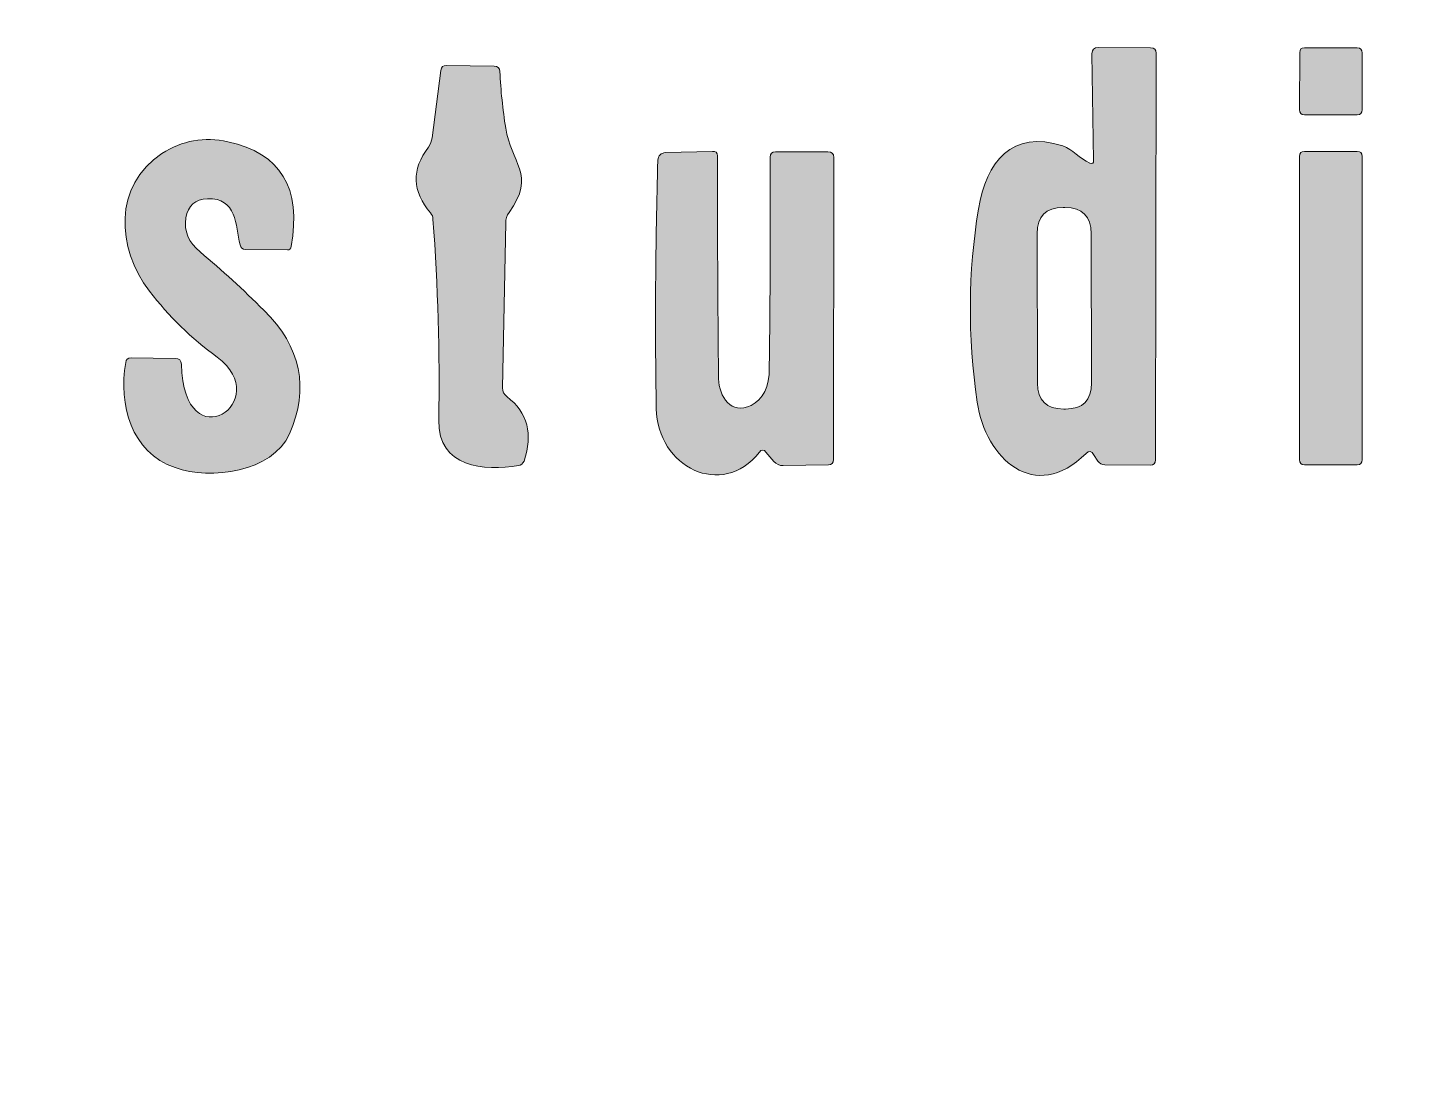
# Model space of a CAD drawing. Header units: millimetres. Extents: x 6 to 133, y 303 to 393.
# Drawn here: x 101.807 to 105.485, y 313.787 to 316.559 of the extents above; entities that cross this region are included whole.
import ezdxf

# ---------------------------------------------------------------- set-up
doc = ezdxf.new("R2010")
doc.units = ezdxf.units.MM
doc.header["$MEASUREMENT"] = 0

# ---------------------------------------------------------------- blocks, each defined once
blk = doc.blocks.new('block 2')
at = {"color": 188, "lineweight": 35, "true_color": 0x161224}
blk.add_open_spline([(21.4184, 393.1407), (21.4184, 393.1407), (6.4183, 303.1407), (6.4183, 303.1407), (6.4183, 303.1407), (118.7994, 303.1407), (118.7994, 303.1407), (118.7994, 303.1407), (133.0232, 388.4831), (133.0232, 388.4831), (133.3864, 390.6622), (131.9143, 392.7231), (129.7352, 393.0863), (129.5179, 393.1225), (129.298, 393.1407), (129.0776, 393.1407), (129.0776, 393.1407), (21.4184, 393.1407), (21.4184, 393.1407)], degree=3, knots=[0, 0, 0, 0, 1, 1, 1, 2, 2, 2, 3, 3, 3, 4, 4, 4, 5, 5, 5, 6, 6, 6, 6], dxfattribs=at)
blk = doc.blocks.new('block 137')
at = {"true_color": 0x161225}
h = blk.add_hatch(color=188, dxfattribs=at)
h.dxf.hatch_style = 2
edge = h.paths.add_edge_path()
edge.add_spline(control_points=[(94.8489, 321.2384), (94.4416, 321.0153), (93.0276, 320.1895), (93.1519, 319.6401), (93.163, 319.5902), (93.1963, 319.5424), (93.2185, 319.4958), (93.2274, 319.4781), (93.2218, 319.4692), (93.2018, 319.4681), (92.8411, 319.4492), (92.4715, 319.6679), (92.426, 320.0508), (92.4071, 320.2062), (92.4482, 320.3416), (92.5503, 320.457), (93.4249, 321.4481), (94.7268, 322.0708), (95.9477, 322.507), (96.839, 322.8266), (97.7569, 323.0419), (98.6981, 323.1529), (99.2386, 323.2173), (99.7825, 323.2251), (100.3241, 323.1751), (100.9057, 323.1207), (101.5572, 322.9476), (101.9934, 322.5758), (103.0911, 321.639), (102.3375, 320.0608), (101.6782, 319.1362), (101.0555, 318.2649), (100.3108, 317.5124), (99.4428, 316.8776), (99.0277, 316.5746), (98.586, 316.3182), (98.1165, 316.1106), (97.6326, 315.8964), (97.0332, 315.8986), (96.5282, 316.0307), (96.3584, 316.0751), (96.2718, 316.1217), (96.2563, 316.3015), (96.2474, 316.4025), (96.2907, 316.4525), (96.3862, 316.4514), (96.4172, 316.4514), (96.4428, 316.4358), (96.4616, 316.4037), (96.5127, 316.3215), (96.5693, 316.2538), (96.6303, 316.2017), (96.7413, 316.1073), (96.8845, 316.1417), (97.0132, 316.1806), (97.5471, 316.3382), (97.9822, 316.619), (98.4128, 316.9619), (99.3729, 317.7244), (100.222, 318.5957), (100.959, 319.5757), (101.3763, 320.1307), (101.7903, 320.8155), (101.9235, 321.5003), (102.0234, 322.0175), (101.8114, 322.4859), (101.3319, 322.7023), (101.1199, 322.7978), (100.9057, 322.8577), (100.687, 322.881), (99.9334, 322.9609), (99.1665, 322.8322), (98.4139, 322.6424), (97.1764, 322.3294), (95.9877, 321.8621), (94.8489, 321.2384)], knot_values=[0, 0, 0, 0, 1, 1, 1, 2, 2, 2, 3, 3, 3, 4, 4, 4, 5, 5, 5, 6, 6, 6, 7, 7, 7, 8, 8, 8, 9, 9, 9, 10, 10, 10, 11, 11, 11, 12, 12, 12, 13, 13, 13, 14, 14, 14, 15, 15, 15, 16, 16, 16, 17, 17, 17, 18, 18, 18, 19, 19, 19, 20, 20, 20, 21, 21, 21, 22, 22, 22, 23, 23, 23, 24, 24, 24, 25, 25, 25, 25], degree=3, periodic=1)
at = {"lineweight": 0}
blk.add_open_spline([(94.8489, 321.2384), (94.4416, 321.0153), (93.0276, 320.1895), (93.1519, 319.6401), (93.163, 319.5902), (93.1963, 319.5424), (93.2185, 319.4958), (93.2274, 319.4781), (93.2218, 319.4692), (93.2018, 319.4681), (92.8411, 319.4492), (92.4715, 319.6679), (92.426, 320.0508), (92.4071, 320.2062), (92.4482, 320.3416), (92.5503, 320.457), (93.4249, 321.4481), (94.7268, 322.0708), (95.9477, 322.507), (96.839, 322.8266), (97.7569, 323.0419), (98.6981, 323.1529), (99.2386, 323.2173), (99.7825, 323.2251), (100.3241, 323.1751), (100.9057, 323.1207), (101.5572, 322.9476), (101.9934, 322.5758), (103.0911, 321.639), (102.3375, 320.0608), (101.6782, 319.1362), (101.0555, 318.2649), (100.3108, 317.5124), (99.4428, 316.8776), (99.0277, 316.5746), (98.586, 316.3182), (98.1165, 316.1106), (97.6326, 315.8964), (97.0332, 315.8986), (96.5282, 316.0307), (96.3584, 316.0751), (96.2718, 316.1217), (96.2563, 316.3015), (96.2474, 316.4025), (96.2907, 316.4525), (96.3862, 316.4514), (96.4172, 316.4514), (96.4428, 316.4358), (96.4616, 316.4037), (96.5127, 316.3215), (96.5693, 316.2538), (96.6303, 316.2017), (96.7413, 316.1073), (96.8845, 316.1417), (97.0132, 316.1806), (97.5471, 316.3382), (97.9822, 316.619), (98.4128, 316.9619), (99.3729, 317.7244), (100.222, 318.5957), (100.959, 319.5757), (101.3763, 320.1307), (101.7903, 320.8155), (101.9235, 321.5003), (102.0234, 322.0175), (101.8114, 322.4859), (101.3319, 322.7023), (101.1199, 322.7978), (100.9057, 322.8577), (100.687, 322.881), (99.9334, 322.9609), (99.1665, 322.8322), (98.4139, 322.6424), (97.1764, 322.3294), (95.9877, 321.8621), (94.8489, 321.2384)], degree=3, knots=[0, 0, 0, 0, 1, 1, 1, 2, 2, 2, 3, 3, 3, 4, 4, 4, 5, 5, 5, 6, 6, 6, 7, 7, 7, 8, 8, 8, 9, 9, 9, 10, 10, 10, 11, 11, 11, 12, 12, 12, 13, 13, 13, 14, 14, 14, 15, 15, 15, 16, 16, 16, 17, 17, 17, 18, 18, 18, 19, 19, 19, 20, 20, 20, 21, 21, 21, 22, 22, 22, 23, 23, 23, 24, 24, 24, 25, 25, 25, 25], dxfattribs=at)
blk = doc.blocks.new('block 136')
blk.add_blockref('block 137', (0, 0))

msp = doc.modelspace()

# ---------------------------------------------------------------- hatches: boundary and pattern name
at = {"true_color": 0x161225}
h = msp.add_hatch(color=188, dxfattribs=at)
h.dxf.hatch_style = 2
edge = h.paths.add_edge_path()
edge.add_spline(control_points=[(104.6527, 316.2039), (104.6527, 316.2039), (104.6483, 316.4891), (104.6483, 316.4891), (104.6483, 316.5002), (104.6538, 316.5058), (104.6649, 316.5058), (104.6649, 316.5058), (104.8048, 316.5047), (104.8048, 316.5047), (104.8148, 316.5047), (104.8192, 316.5002), (104.8192, 316.4902), (104.8192, 316.4902), (104.8181, 315.4047), (104.8181, 315.4047), (104.8181, 315.3948), (104.8137, 315.3903), (104.8037, 315.3903), (104.8037, 315.3903), (104.6827, 315.3914), (104.6827, 315.3914), (104.6749, 315.3914), (104.6683, 315.3948), (104.6638, 315.4014), (104.6638, 315.4014), (104.6527, 315.4192), (104.6527, 315.4192), (104.6472, 315.4281), (104.6405, 315.4292), (104.6327, 315.4214), (104.4951, 315.2871), (104.3641, 315.407), (104.3419, 315.559), (104.3164, 315.7355), (104.3175, 315.9064), (104.3453, 316.074), (104.3664, 316.2005), (104.4341, 316.2871), (104.5706, 316.2427), (104.5961, 316.2338), (104.615, 316.2094), (104.6427, 316.1972), (104.6494, 316.1939), (104.6527, 316.1961), (104.6527, 316.2039)], knot_values=[0, 0, 0, 0, 1, 1, 1, 2, 2, 2, 3, 3, 3, 4, 4, 4, 5, 5, 5, 6, 6, 6, 7, 7, 7, 8, 8, 8, 9, 9, 9, 10, 10, 10, 11, 11, 11, 12, 12, 12, 13, 13, 13, 14, 14, 14, 15, 15, 15, 15], degree=3, periodic=1)
edge = h.paths.add_edge_path()
edge.add_spline(control_points=[(104.6461, 316.0085), (104.6461, 316.0551), (104.6228, 316.0785), (104.5761, 316.0785), (104.5761, 316.0785), (104.5717, 316.0785), (104.5717, 316.0785), (104.5251, 316.0785), (104.5018, 316.0551), (104.5018, 316.0085), (104.5018, 316.0085), (104.5029, 315.609), (104.5029, 315.609), (104.5029, 315.5635), (104.5262, 315.5402), (104.5728, 315.5402), (104.5728, 315.5402), (104.5772, 315.5402), (104.5772, 315.5402), (104.6239, 315.5402), (104.6472, 315.5635), (104.6472, 315.6101), (104.6472, 315.6101), (104.6461, 316.0085), (104.6461, 316.0085)], knot_values=[0, 0, 0, 0, 1, 1, 1, 2, 2, 2, 3, 3, 3, 4, 4, 4, 5, 5, 5, 6, 6, 6, 7, 7, 7, 8, 8, 8, 8], degree=3, periodic=1)
h = msp.add_hatch(color=188, dxfattribs=at)
h.dxf.hatch_style = 2
edge = h.paths.add_edge_path()
edge.add_spline(control_points=[(105.2154, 316.5047), (105.2154, 316.5047), (105.3564, 316.5047), (105.3564, 316.5047), (105.3653, 316.5047), (105.3697, 316.5002), (105.3697, 316.4913), (105.3697, 316.4913), (105.3697, 316.3393), (105.3697, 316.3393), (105.3697, 316.3304), (105.3653, 316.326), (105.3564, 316.326), (105.3564, 316.326), (105.2154, 316.326), (105.2154, 316.326), (105.2066, 316.326), (105.2021, 316.3304), (105.2021, 316.3393), (105.2021, 316.3393), (105.2032, 316.4924), (105.2032, 316.4924), (105.2032, 316.5013), (105.2066, 316.5047), (105.2154, 316.5047)], knot_values=[0, 0, 0, 0, 1, 1, 1, 2, 2, 2, 3, 3, 3, 4, 4, 4, 5, 5, 5, 6, 6, 6, 7, 7, 7, 8, 8, 8, 8], degree=3, periodic=1)
h = msp.add_hatch(color=188, dxfattribs=at)
h.dxf.hatch_style = 2
edge = h.paths.add_edge_path()
edge.add_spline(control_points=[(102.8869, 316.2649), (102.8869, 316.2649), (102.9102, 316.4447), (102.9102, 316.4447), (102.9113, 316.4536), (102.9157, 316.458), (102.9246, 316.458), (102.9246, 316.458), (103.0522, 316.4558), (103.0522, 316.4558), (103.0622, 316.4558), (103.0667, 316.4514), (103.0678, 316.4414), (103.07, 316.3914), (103.0755, 316.3404), (103.0833, 316.2904), (103.0966, 316.2005), (103.1654, 316.165), (103.0922, 316.0651), (103.0866, 316.0563), (103.0833, 316.0474), (103.0833, 316.0374), (103.0833, 316.0374), (103.0744, 315.5968), (103.0744, 315.5968), (103.0744, 315.5868), (103.0789, 315.579), (103.0866, 315.5734), (103.1421, 315.5302), (103.1566, 315.4736), (103.1322, 315.4014), (103.1288, 315.3948), (103.1244, 315.3903), (103.1177, 315.3892), (103.0256, 315.3737), (102.9024, 315.3837), (102.9046, 315.5102), (102.908, 315.69), (102.9024, 315.8687), (102.8891, 316.0474), (102.8891, 316.054), (102.8869, 316.0585), (102.8824, 316.064), (102.8336, 316.1217), (102.8314, 316.1795), (102.8769, 316.2394), (102.8824, 316.2472), (102.8858, 316.256), (102.8869, 316.2649)], knot_values=[0, 0, 0, 0, 1, 1, 1, 2, 2, 2, 3, 3, 3, 4, 4, 4, 5, 5, 5, 6, 6, 6, 7, 7, 7, 8, 8, 8, 9, 9, 9, 10, 10, 10, 11, 11, 11, 12, 12, 12, 13, 13, 13, 14, 14, 14, 15, 15, 15, 16, 16, 16, 16], degree=3, periodic=1)
h = msp.add_hatch(color=188, dxfattribs=at)
h.dxf.hatch_style = 2
edge = h.paths.add_edge_path()
edge.add_spline(control_points=[(102.3741, 315.9786), (102.363, 316.0307), (102.3641, 316.1051), (102.2875, 316.1018), (102.2542, 316.1006), (102.2353, 316.084), (102.2298, 316.0507), (102.2242, 316.0152), (102.2365, 315.9852), (102.2675, 315.9597), (102.3264, 315.9109), (102.383, 315.8587), (102.4374, 315.8043), (102.5372, 315.7066), (102.5594, 315.5956), (102.5062, 315.4736), (102.4607, 315.3726), (102.2953, 315.3492), (102.2009, 315.3837), (102.0822, 315.4258), (102.05, 315.5513), (102.0689, 315.6645), (102.07, 315.6722), (102.0744, 315.6767), (102.0833, 315.6767), (102.0833, 315.6767), (102.2009, 315.6756), (102.2009, 315.6756), (102.212, 315.6756), (102.2165, 315.67), (102.2176, 315.66), (102.2242, 315.3959), (102.4695, 315.5623), (102.313, 315.6789), (102.2442, 315.7288), (102.1843, 315.7877), (102.1321, 315.8554), (102.0444, 315.9697), (102.0356, 316.1373), (102.1654, 316.2227), (102.2198, 316.2571), (102.2786, 316.2682), (102.3419, 316.2538), (102.4829, 316.2238), (102.5384, 316.1306), (102.5106, 315.9741), (102.5095, 315.9686), (102.5062, 315.9652), (102.5006, 315.9652), (102.5006, 315.9652), (102.3885, 315.9664), (102.3885, 315.9664), (102.3807, 315.9664), (102.3763, 315.9708), (102.3741, 315.9786)], knot_values=[0, 0, 0, 0, 1, 1, 1, 2, 2, 2, 3, 3, 3, 4, 4, 4, 5, 5, 5, 6, 6, 6, 7, 7, 7, 8, 8, 8, 9, 9, 9, 10, 10, 10, 11, 11, 11, 12, 12, 12, 13, 13, 13, 14, 14, 14, 15, 15, 15, 16, 16, 16, 17, 17, 17, 18, 18, 18, 18], degree=3, periodic=1)
h = msp.add_hatch(color=188, dxfattribs=at)
h.dxf.hatch_style = 2
edge = h.paths.add_edge_path()
edge.add_spline(control_points=[(103.7604, 315.4247), (103.6605, 315.2982), (103.4884, 315.3859), (103.4851, 315.5413), (103.4818, 315.761), (103.4829, 315.983), (103.4895, 316.205), (103.4907, 316.2172), (103.4973, 316.2238), (103.5095, 316.225), (103.5095, 316.225), (103.6349, 316.2283), (103.6349, 316.2283), (103.6438, 316.2294), (103.6483, 316.225), (103.6483, 316.2161), (103.6483, 316.0174), (103.6494, 315.8187), (103.6516, 315.6212), (103.6527, 315.5734), (103.6849, 315.5235), (103.7382, 315.5501), (103.7703, 315.5657), (103.787, 315.599), (103.787, 315.6511), (103.7892, 315.8376), (103.7903, 316.0252), (103.7892, 316.2127), (103.7892, 316.2227), (103.7937, 316.2272), (103.8036, 316.2272), (103.8036, 316.2272), (103.9435, 316.2272), (103.9435, 316.2272), (103.9535, 316.2272), (103.959, 316.2227), (103.959, 316.2116), (103.959, 316.2116), (103.9579, 315.4059), (103.9579, 315.4059), (103.9579, 315.3959), (103.9535, 315.3914), (103.9446, 315.3914), (103.9446, 315.3914), (103.8236, 315.3892), (103.8236, 315.3892), (103.8136, 315.3892), (103.8059, 315.3925), (103.7992, 315.4003), (103.7992, 315.4003), (103.7781, 315.4247), (103.7781, 315.4247), (103.7726, 315.4325), (103.7659, 315.4325), (103.7604, 315.4247)], knot_values=[0, 0, 0, 0, 1, 1, 1, 2, 2, 2, 3, 3, 3, 4, 4, 4, 5, 5, 5, 6, 6, 6, 7, 7, 7, 8, 8, 8, 9, 9, 9, 10, 10, 10, 11, 11, 11, 12, 12, 12, 13, 13, 13, 14, 14, 14, 15, 15, 15, 16, 16, 16, 17, 17, 17, 18, 18, 18, 18], degree=3, periodic=1)
h = msp.add_hatch(color=188, dxfattribs=at)
h.dxf.hatch_style = 2
edge = h.paths.add_edge_path()
edge.add_spline(control_points=[(105.2154, 316.2283), (105.2154, 316.2283), (105.3564, 316.2283), (105.3564, 316.2283), (105.3653, 316.2283), (105.3697, 316.2238), (105.3697, 316.215), (105.3697, 316.215), (105.3697, 315.4047), (105.3697, 315.4047), (105.3697, 315.3959), (105.3653, 315.3914), (105.3564, 315.3914), (105.3564, 315.3914), (105.2154, 315.3914), (105.2154, 315.3914), (105.2066, 315.3914), (105.2021, 315.3959), (105.2021, 315.4047), (105.2021, 315.4047), (105.2021, 316.215), (105.2021, 316.215), (105.2021, 316.2238), (105.2066, 316.2283), (105.2154, 316.2283)], knot_values=[0, 0, 0, 0, 1, 1, 1, 2, 2, 2, 3, 3, 3, 4, 4, 4, 5, 5, 5, 6, 6, 6, 7, 7, 7, 8, 8, 8, 8], degree=3, periodic=1)

# ---------------------------------------------------------------- linework, layer by layer
at = {"lineweight": 0}
for points, knots in [([(104.6527, 316.2039), (104.6527, 316.2039), (104.6483, 316.4891), (104.6483, 316.4891), (104.6483, 316.5002), (104.6538, 316.5058), (104.6649, 316.5058), (104.6649, 316.5058), (104.8048, 316.5047), (104.8048, 316.5047), (104.8148, 316.5047), (104.8192, 316.5002), (104.8192, 316.4902), (104.8192, 316.4902), (104.8181, 315.4047), (104.8181, 315.4047), (104.8181, 315.3948), (104.8137, 315.3903), (104.8037, 315.3903), (104.8037, 315.3903), (104.6827, 315.3914), (104.6827, 315.3914), (104.6749, 315.3914), (104.6683, 315.3948), (104.6638, 315.4014), (104.6638, 315.4014), (104.6527, 315.4192), (104.6527, 315.4192), (104.6472, 315.4281), (104.6405, 315.4292), (104.6327, 315.4214), (104.4951, 315.2871), (104.3641, 315.407), (104.3419, 315.559), (104.3164, 315.7355), (104.3175, 315.9064), (104.3453, 316.074), (104.3664, 316.2005), (104.4341, 316.2871), (104.5706, 316.2427), (104.5961, 316.2338), (104.615, 316.2094), (104.6427, 316.1972), (104.6494, 316.1939), (104.6527, 316.1961), (104.6527, 316.2039)], [0, 0, 0, 0, 1, 1, 1, 2, 2, 2, 3, 3, 3, 4, 4, 4, 5, 5, 5, 6, 6, 6, 7, 7, 7, 8, 8, 8, 9, 9, 9, 10, 10, 10, 11, 11, 11, 12, 12, 12, 13, 13, 13, 14, 14, 14, 15, 15, 15, 15]), ([(105.2154, 316.5047), (105.2154, 316.5047), (105.3564, 316.5047), (105.3564, 316.5047), (105.3653, 316.5047), (105.3697, 316.5002), (105.3697, 316.4913), (105.3697, 316.4913), (105.3697, 316.3393), (105.3697, 316.3393), (105.3697, 316.3304), (105.3653, 316.326), (105.3564, 316.326), (105.3564, 316.326), (105.2154, 316.326), (105.2154, 316.326), (105.2066, 316.326), (105.2021, 316.3304), (105.2021, 316.3393), (105.2021, 316.3393), (105.2032, 316.4924), (105.2032, 316.4924), (105.2032, 316.5013), (105.2066, 316.5047), (105.2154, 316.5047)], [0, 0, 0, 0, 1, 1, 1, 2, 2, 2, 3, 3, 3, 4, 4, 4, 5, 5, 5, 6, 6, 6, 7, 7, 7, 8, 8, 8, 8]), ([(102.8869, 316.2649), (102.8869, 316.2649), (102.9102, 316.4447), (102.9102, 316.4447), (102.9113, 316.4536), (102.9157, 316.458), (102.9246, 316.458), (102.9246, 316.458), (103.0522, 316.4558), (103.0522, 316.4558), (103.0622, 316.4558), (103.0667, 316.4514), (103.0678, 316.4414), (103.07, 316.3914), (103.0755, 316.3404), (103.0833, 316.2904), (103.0966, 316.2005), (103.1654, 316.165), (103.0922, 316.0651), (103.0866, 316.0563), (103.0833, 316.0474), (103.0833, 316.0374), (103.0833, 316.0374), (103.0744, 315.5968), (103.0744, 315.5968), (103.0744, 315.5868), (103.0789, 315.579), (103.0866, 315.5734), (103.1421, 315.5302), (103.1566, 315.4736), (103.1322, 315.4014), (103.1288, 315.3948), (103.1244, 315.3903), (103.1177, 315.3892), (103.0256, 315.3737), (102.9024, 315.3837), (102.9046, 315.5102), (102.908, 315.69), (102.9024, 315.8687), (102.8891, 316.0474), (102.8891, 316.054), (102.8869, 316.0585), (102.8824, 316.064), (102.8336, 316.1217), (102.8314, 316.1795), (102.8769, 316.2394), (102.8824, 316.2472), (102.8858, 316.256), (102.8869, 316.2649)], [0, 0, 0, 0, 1, 1, 1, 2, 2, 2, 3, 3, 3, 4, 4, 4, 5, 5, 5, 6, 6, 6, 7, 7, 7, 8, 8, 8, 9, 9, 9, 10, 10, 10, 11, 11, 11, 12, 12, 12, 13, 13, 13, 14, 14, 14, 15, 15, 15, 16, 16, 16, 16]), ([(102.3741, 315.9786), (102.363, 316.0307), (102.3641, 316.1051), (102.2875, 316.1018), (102.2542, 316.1006), (102.2353, 316.084), (102.2298, 316.0507), (102.2242, 316.0152), (102.2365, 315.9852), (102.2675, 315.9597), (102.3264, 315.9109), (102.383, 315.8587), (102.4374, 315.8043), (102.5372, 315.7066), (102.5594, 315.5956), (102.5062, 315.4736), (102.4607, 315.3726), (102.2953, 315.3492), (102.2009, 315.3837), (102.0822, 315.4258), (102.05, 315.5513), (102.0689, 315.6645), (102.07, 315.6722), (102.0744, 315.6767), (102.0833, 315.6767), (102.0833, 315.6767), (102.2009, 315.6756), (102.2009, 315.6756), (102.212, 315.6756), (102.2165, 315.67), (102.2176, 315.66), (102.2242, 315.3959), (102.4695, 315.5623), (102.313, 315.6789), (102.2442, 315.7288), (102.1843, 315.7877), (102.1321, 315.8554), (102.0444, 315.9697), (102.0356, 316.1373), (102.1654, 316.2227), (102.2198, 316.2571), (102.2786, 316.2682), (102.3419, 316.2538), (102.4829, 316.2238), (102.5384, 316.1306), (102.5106, 315.9741), (102.5095, 315.9686), (102.5062, 315.9652), (102.5006, 315.9652), (102.5006, 315.9652), (102.3885, 315.9664), (102.3885, 315.9664), (102.3807, 315.9664), (102.3763, 315.9708), (102.3741, 315.9786)], [0, 0, 0, 0, 1, 1, 1, 2, 2, 2, 3, 3, 3, 4, 4, 4, 5, 5, 5, 6, 6, 6, 7, 7, 7, 8, 8, 8, 9, 9, 9, 10, 10, 10, 11, 11, 11, 12, 12, 12, 13, 13, 13, 14, 14, 14, 15, 15, 15, 16, 16, 16, 17, 17, 17, 18, 18, 18, 18]), ([(103.7604, 315.4247), (103.6605, 315.2982), (103.4884, 315.3859), (103.4851, 315.5413), (103.4818, 315.761), (103.4829, 315.983), (103.4895, 316.205), (103.4907, 316.2172), (103.4973, 316.2238), (103.5095, 316.225), (103.5095, 316.225), (103.6349, 316.2283), (103.6349, 316.2283), (103.6438, 316.2294), (103.6483, 316.225), (103.6483, 316.2161), (103.6483, 316.0174), (103.6494, 315.8187), (103.6516, 315.6212), (103.6527, 315.5734), (103.6849, 315.5235), (103.7382, 315.5501), (103.7703, 315.5657), (103.787, 315.599), (103.787, 315.6511), (103.7892, 315.8376), (103.7903, 316.0252), (103.7892, 316.2127), (103.7892, 316.2227), (103.7937, 316.2272), (103.8036, 316.2272), (103.8036, 316.2272), (103.9435, 316.2272), (103.9435, 316.2272), (103.9535, 316.2272), (103.959, 316.2227), (103.959, 316.2116), (103.959, 316.2116), (103.9579, 315.4059), (103.9579, 315.4059), (103.9579, 315.3959), (103.9535, 315.3914), (103.9446, 315.3914), (103.9446, 315.3914), (103.8236, 315.3892), (103.8236, 315.3892), (103.8136, 315.3892), (103.8059, 315.3925), (103.7992, 315.4003), (103.7992, 315.4003), (103.7781, 315.4247), (103.7781, 315.4247), (103.7726, 315.4325), (103.7659, 315.4325), (103.7604, 315.4247)], [0, 0, 0, 0, 1, 1, 1, 2, 2, 2, 3, 3, 3, 4, 4, 4, 5, 5, 5, 6, 6, 6, 7, 7, 7, 8, 8, 8, 9, 9, 9, 10, 10, 10, 11, 11, 11, 12, 12, 12, 13, 13, 13, 14, 14, 14, 15, 15, 15, 16, 16, 16, 17, 17, 17, 18, 18, 18, 18]), ([(105.2154, 316.2283), (105.2154, 316.2283), (105.3564, 316.2283), (105.3564, 316.2283), (105.3653, 316.2283), (105.3697, 316.2238), (105.3697, 316.215), (105.3697, 316.215), (105.3697, 315.4047), (105.3697, 315.4047), (105.3697, 315.3959), (105.3653, 315.3914), (105.3564, 315.3914), (105.3564, 315.3914), (105.2154, 315.3914), (105.2154, 315.3914), (105.2066, 315.3914), (105.2021, 315.3959), (105.2021, 315.4047), (105.2021, 315.4047), (105.2021, 316.215), (105.2021, 316.215), (105.2021, 316.2238), (105.2066, 316.2283), (105.2154, 316.2283)], [0, 0, 0, 0, 1, 1, 1, 2, 2, 2, 3, 3, 3, 4, 4, 4, 5, 5, 5, 6, 6, 6, 7, 7, 7, 8, 8, 8, 8]), ([(104.6461, 316.0085), (104.6461, 316.0551), (104.6228, 316.0785), (104.5761, 316.0785), (104.5761, 316.0785), (104.5717, 316.0785), (104.5717, 316.0785), (104.5251, 316.0785), (104.5018, 316.0551), (104.5018, 316.0085), (104.5018, 316.0085), (104.5029, 315.609), (104.5029, 315.609), (104.5029, 315.5635), (104.5262, 315.5402), (104.5728, 315.5402), (104.5728, 315.5402), (104.5772, 315.5402), (104.5772, 315.5402), (104.6239, 315.5402), (104.6472, 315.5635), (104.6472, 315.6101), (104.6472, 315.6101), (104.6461, 316.0085), (104.6461, 316.0085)], [0, 0, 0, 0, 1, 1, 1, 2, 2, 2, 3, 3, 3, 4, 4, 4, 5, 5, 5, 6, 6, 6, 7, 7, 7, 8, 8, 8, 8])]:
    msp.add_open_spline(points, degree=3, knots=knots, dxfattribs=at)

# ---------------------------------------------------------------- block references
for name in ['block 2', 'block 136']:
    msp.add_blockref(name, (0, 0))

doc.saveas('drawing.dxf')
